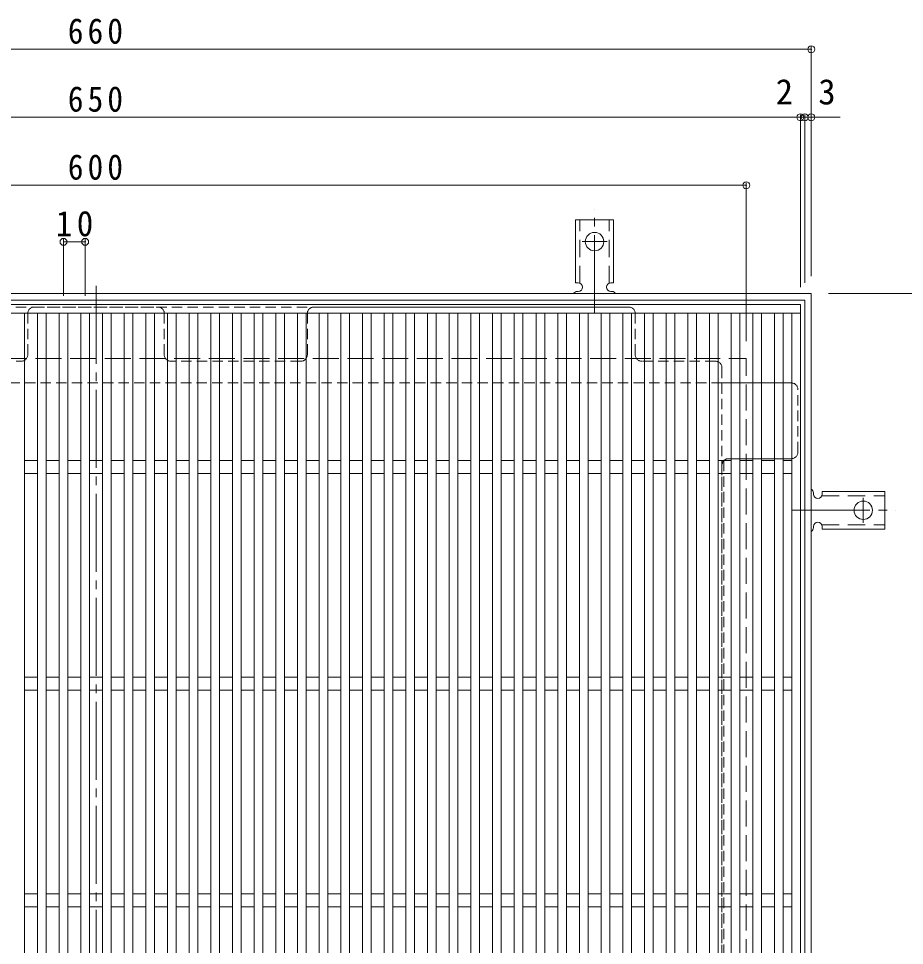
# Model space of a CAD drawing. Units: millimetres at full size, sheet at 1:4; details may follow other scales. Extents: x -950 to 1126, y -781 to 780.
# Drawn here: x -530.5 to -121.7, y 352.3 to 780.1 of the extents above; entities that cross this region are included whole.
import ezdxf
from ezdxf.enums import TextEntityAlignment as Align

# ---------------------------------------------------------------- set-up
doc = ezdxf.new("R2010")
doc.units = ezdxf.units.MM
doc.header["$LTSCALE"] = 4
doc.header["$PDMODE"] = 32
doc.header["$PDSIZE"] = 3.2
for name, pattern in [('CHAIN2', [12, 9, -1, 1, -1]), ('DASHED1', [1.8, 1.2, -0.6]), ('DASHED2', [3, 2, -1]), ('DASHED3', [4, 3, -1])]:
    doc.linetypes.add(name, pattern=pattern)
for name, color, linetype, lineweight in [('A-1_躯体', 2, 'Continuous', 9), ('A-2_仕上', 3, 'Continuous', 9), ('A-4_その他', 7, 'Continuous', 9), ('A-7_ハッチ', 2, 'Continuous', 9), ('A-A_ﾊｯﾁ-ﾜｸ', 3, 'Continuous', 9)]:
    doc.layers.add(name, color=color, linetype=linetype, lineweight=lineweight)
doc.styles.add('ＭＳ ゴシック', font='')
doc.styles.get('ＭＳ ゴシック').set_extended_font_data('MS Gothic')

msp = doc.modelspace()

# ---------------------------------------------------------------- linework, layer by layer
at = {"layer": 'A-1_躯体'}
for p, q in [((-824.713, 653.162), (-164.713, 653.162)), ((-164.713, 653.162), (-164.713, -6.838)), ((-821.713, 650.162), (-167.713, 650.162)), ((-167.713, 650.162), (-167.713, -3.838))]:
    msp.add_line(p, q, dxfattribs=at)
at = {"layer": 'A-1_躯体', "linetype": 'DASHED3'}
for p in [(-794.713, 623.161), (-194.713, 23.162)]:
    msp.add_line(p, (-194.713, 623.161), dxfattribs=at)
at = {"layer": 'A-2_仕上'}
for p, q in [((-169.713, 648.162), (-819.713, 648.162)), ((-169.713, -1.838), (-169.713, 648.162)), ((-169.713, 644.162), (-819.713, 644.162)), ((-527.713, 644.162), (-527.713, 2.162)), ((-521.713, 644.162), (-521.713, 2.162)), ((-517.713, 644.162), (-517.713, 2.162)), ((-511.713, 644.162), (-511.713, 2.162)), ((-507.713, 644.162), (-507.713, 2.162)), ((-501.713, 644.162), (-501.713, 2.162)), ((-497.713, 644.162), (-497.713, 2.162)), ((-491.713, 644.162), (-491.713, 2.162)), ((-487.713, 644.162), (-487.713, 2.162)), ((-481.713, 644.162), (-481.713, 2.162)), ((-477.713, 644.162), (-477.713, 2.162)), ((-471.713, 644.162), (-471.713, 2.162)), ((-467.713, 644.162), (-467.713, 2.162)), ((-461.713, 644.162), (-461.713, 2.162)), ((-457.713, 644.162), (-457.713, 2.162)), ((-451.713, 644.162), (-451.713, 2.162)), ((-447.713, 644.162), (-447.713, 2.162)), ((-441.713, 644.162), (-441.713, 2.162)), ((-437.713, 644.162), (-437.713, 2.162)), ((-431.713, 644.162), (-431.713, 2.162)), ((-427.713, 644.162), (-427.713, 2.162)), ((-421.713, 644.162), (-421.713, 2.162)), ((-417.713, 644.162), (-417.713, 2.162)), ((-411.713, 644.162), (-411.713, 2.162)), ((-407.713, 644.162), (-407.713, 2.162)), ((-401.713, 644.162), (-401.713, 2.162)), ((-397.713, 644.162), (-397.713, 2.162)), ((-391.713, 644.162), (-391.713, 2.162)), ((-387.713, 644.162), (-387.713, 2.162)), ((-381.713, 644.162), (-381.713, 2.162)), ((-377.713, 644.162), (-377.713, 2.162)), ((-371.713, 644.162), (-371.713, 2.162)), ((-367.713, 644.162), (-367.713, 2.162)), ((-361.713, 644.162), (-361.713, 2.162)), ((-357.713, 644.162), (-357.713, 2.162)), ((-351.713, 644.162), (-351.713, 2.162)), ((-347.713, 644.162), (-347.713, 2.162)), ((-341.713, 644.162), (-341.713, 3.163)), ((-337.713, 644.162), (-337.713, 7.163)), ((-331.713, 644.162), (-331.713, 13.163)), ((-327.713, 644.162), (-327.713, 17.163)), ((-321.713, 644.162), (-321.713, 23.163)), ((-317.713, 644.162), (-317.713, 27.163)), ((-311.713, 644.162), (-311.713, 33.163)), ((-307.713, 644.162), (-307.713, 37.163)), ((-301.713, 644.162), (-301.713, 43.163)), ((-297.713, 644.162), (-297.713, 47.163)), ((-291.713, 644.162), (-291.713, 53.163)), ((-287.713, 644.162), (-287.713, 57.163)), ((-281.713, 644.162), (-281.713, 63.163)), ((-277.713, 644.162), (-277.713, 67.163)), ((-271.713, 644.162), (-271.713, 73.163)), ((-267.713, 644.162), (-267.713, 77.163)), ((-261.713, 644.162), (-261.713, 83.163)), ((-257.713, 644.162), (-257.713, 87.163)), ((-251.713, 644.162), (-251.713, 93.163)), ((-247.713, 644.162), (-247.713, 97.163)), ((-241.713, 644.162), (-241.713, 103.163)), ((-237.713, 644.162), (-237.713, 107.163)), ((-231.713, 644.162), (-231.713, 113.163)), ((-227.713, 644.162), (-227.713, 117.163)), ((-221.713, 644.162), (-221.713, 123.163)), ((-217.713, 644.162), (-217.713, 127.163)), ((-211.713, 644.162), (-211.713, 133.163)), ((-207.713, 644.162), (-207.713, 137.163)), ((-201.713, 644.162), (-201.713, 143.163)), ((-197.713, 644.162), (-197.713, 147.163)), ((-191.713, 644.162), (-191.713, 153.163)), ((-187.713, 644.162), (-187.713, 157.163)), ((-181.713, 644.162), (-181.713, 163.163)), ((-177.713, 644.162), (-177.713, 167.163)), ((-173.713, 171.163), (-173.713, 644.162)), ((-521.713, 576.162), (-527.713, 576.162)), ((-511.713, 576.162), (-517.713, 576.162)), ((-501.713, 576.162), (-507.713, 576.162)), ((-491.713, 576.162), (-497.713, 576.162)), ((-481.713, 576.162), (-487.713, 576.162)), ((-471.713, 576.162), (-477.713, 576.162)), ((-461.713, 576.162), (-467.713, 576.162)), ((-451.713, 576.162), (-457.713, 576.162)), ((-441.713, 576.162), (-447.713, 576.162)), ((-431.713, 576.162), (-437.713, 576.162)), ((-421.713, 576.162), (-427.713, 576.162)), ((-411.713, 576.162), (-417.713, 576.162)), ((-401.713, 576.162), (-407.713, 576.162)), ((-391.713, 576.162), (-397.713, 576.162)), ((-381.713, 576.162), (-387.713, 576.162)), ((-371.713, 576.162), (-377.713, 576.162)), ((-361.713, 576.162), (-367.713, 576.162)), ((-351.713, 576.162), (-357.713, 576.162)), ((-341.713, 576.162), (-347.713, 576.162)), ((-331.713, 576.162), (-337.713, 576.162)), ((-321.713, 576.162), (-327.713, 576.162)), ((-311.713, 576.162), (-317.713, 576.162)), ((-301.713, 576.162), (-307.713, 576.162)), ((-291.713, 576.162), (-297.713, 576.162)), ((-281.713, 576.162), (-287.713, 576.162)), ((-271.713, 576.162), (-277.713, 576.162)), ((-261.713, 576.162), (-267.713, 576.162)), ((-251.713, 576.162), (-257.713, 576.162)), ((-241.713, 576.162), (-247.713, 576.162)), ((-231.713, 576.162), (-237.713, 576.162)), ((-221.713, 576.162), (-227.713, 576.162)), ((-211.713, 576.162), (-217.713, 576.162)), ((-201.713, 576.162), (-207.713, 576.162)), ((-191.713, 576.162), (-197.713, 576.162)), ((-181.713, 576.162), (-187.713, 576.162)), ((-173.713, 576.162), (-177.713, 576.162)), ((-521.713, 570.162), (-527.713, 570.162)), ((-511.713, 570.162), (-517.713, 570.162)), ((-501.713, 570.162), (-507.713, 570.162)), ((-491.713, 570.162), (-497.713, 570.162)), ((-481.713, 570.162), (-487.713, 570.162)), ((-471.713, 570.162), (-477.713, 570.162)), ((-461.713, 570.162), (-467.713, 570.162)), ((-451.713, 570.162), (-457.713, 570.162)), ((-441.713, 570.162), (-447.713, 570.162)), ((-431.713, 570.162), (-437.713, 570.162)), ((-421.713, 570.162), (-427.713, 570.162)), ((-411.713, 570.162), (-417.713, 570.162)), ((-401.713, 570.162), (-407.713, 570.162)), ((-391.713, 570.162), (-397.713, 570.162)), ((-381.713, 570.162), (-387.713, 570.162)), ((-371.713, 570.162), (-377.713, 570.162)), ((-361.713, 570.162), (-367.713, 570.162)), ((-351.713, 570.162), (-357.713, 570.162)), ((-341.713, 570.162), (-347.713, 570.162)), ((-331.713, 570.162), (-337.713, 570.162)), ((-321.713, 570.162), (-327.713, 570.162)), ((-311.713, 570.162), (-317.713, 570.162)), ((-301.713, 570.162), (-307.713, 570.162)), ((-291.713, 570.162), (-297.713, 570.162)), ((-281.713, 570.162), (-287.713, 570.162)), ((-271.713, 570.162), (-277.713, 570.162)), ((-261.713, 570.162), (-267.713, 570.162)), ((-251.713, 570.162), (-257.713, 570.162)), ((-241.713, 570.162), (-247.713, 570.162)), ((-231.713, 570.162), (-237.713, 570.162)), ((-221.713, 570.162), (-227.713, 570.162)), ((-211.713, 570.162), (-217.713, 570.162)), ((-201.713, 570.162), (-207.713, 570.162)), ((-191.713, 570.162), (-197.713, 570.162)), ((-181.713, 570.162), (-187.713, 570.162)), ((-173.713, 570.162), (-177.713, 570.162)), ((-521.713, 476.162), (-527.713, 476.162)), ((-511.713, 476.162), (-517.713, 476.162)), ((-501.713, 476.162), (-507.713, 476.162)), ((-491.713, 476.162), (-497.713, 476.162)), ((-481.713, 476.162), (-487.713, 476.162)), ((-471.713, 476.162), (-477.713, 476.162)), ((-461.713, 476.162), (-467.713, 476.162)), ((-451.713, 476.162), (-457.713, 476.162)), ((-441.713, 476.162), (-447.713, 476.162)), ((-431.713, 476.162), (-437.713, 476.162)), ((-421.713, 476.162), (-427.713, 476.162)), ((-411.713, 476.162), (-417.713, 476.162)), ((-401.713, 476.162), (-407.713, 476.162)), ((-391.713, 476.162), (-397.713, 476.162)), ((-381.713, 476.162), (-387.713, 476.162)), ((-371.713, 476.162), (-377.713, 476.162)), ((-361.713, 476.162), (-367.713, 476.162)), ((-351.713, 476.162), (-357.713, 476.162)), ((-341.713, 476.162), (-347.713, 476.162)), ((-331.713, 476.162), (-337.713, 476.162)), ((-321.713, 476.162), (-327.713, 476.162)), ((-311.713, 476.162), (-317.713, 476.162)), ((-301.713, 476.162), (-307.713, 476.162)), ((-291.713, 476.162), (-297.713, 476.162)), ((-281.713, 476.162), (-287.713, 476.162)), ((-271.713, 476.162), (-277.713, 476.162)), ((-261.713, 476.162), (-267.713, 476.162)), ((-251.713, 476.162), (-257.713, 476.162)), ((-241.713, 476.162), (-247.713, 476.162)), ((-231.713, 476.162), (-237.713, 476.162)), ((-221.713, 476.162), (-227.713, 476.162)), ((-211.713, 476.162), (-217.713, 476.162)), ((-201.713, 476.162), (-207.713, 476.162)), ((-191.713, 476.162), (-197.713, 476.162)), ((-181.713, 476.162), (-187.713, 476.162)), ((-173.713, 476.162), (-177.713, 476.162)), ((-521.713, 470.162), (-527.713, 470.162)), ((-511.713, 470.162), (-517.713, 470.162)), ((-501.713, 470.162), (-507.713, 470.162)), ((-491.713, 470.162), (-497.713, 470.162)), ((-481.713, 470.162), (-487.713, 470.162)), ((-471.713, 470.162), (-477.713, 470.162)), ((-461.713, 470.162), (-467.713, 470.162)), ((-451.713, 470.162), (-457.713, 470.162)), ((-441.713, 470.162), (-447.713, 470.162)), ((-431.713, 470.162), (-437.713, 470.162)), ((-421.713, 470.162), (-427.713, 470.162)), ((-411.713, 470.162), (-417.713, 470.162)), ((-401.713, 470.162), (-407.713, 470.162)), ((-391.713, 470.162), (-397.713, 470.162)), ((-381.713, 470.162), (-387.713, 470.162)), ((-371.713, 470.162), (-377.713, 470.162)), ((-361.713, 470.162), (-367.713, 470.162)), ((-351.713, 470.162), (-357.713, 470.162)), ((-341.713, 470.162), (-347.713, 470.162)), ((-331.713, 470.162), (-337.713, 470.162)), ((-321.713, 470.162), (-327.713, 470.162)), ((-311.713, 470.162), (-317.713, 470.162)), ((-301.713, 470.162), (-307.713, 470.162)), ((-291.713, 470.162), (-297.713, 470.162)), ((-281.713, 470.162), (-287.713, 470.162)), ((-271.713, 470.162), (-277.713, 470.162)), ((-261.713, 470.162), (-267.713, 470.162)), ((-251.713, 470.162), (-257.713, 470.162)), ((-241.713, 470.162), (-247.713, 470.162)), ((-231.713, 470.162), (-237.713, 470.162)), ((-221.713, 470.162), (-227.713, 470.162)), ((-211.713, 470.162), (-217.713, 470.162)), ((-201.713, 470.162), (-207.713, 470.162)), ((-191.713, 470.162), (-197.713, 470.162)), ((-181.713, 470.162), (-187.713, 470.162)), ((-173.713, 470.162), (-177.713, 470.162)), ((-521.713, 376.162), (-527.713, 376.162)), ((-511.713, 376.162), (-517.713, 376.162)), ((-501.713, 376.162), (-507.713, 376.162)), ((-491.713, 376.162), (-497.713, 376.162)), ((-481.713, 376.162), (-487.713, 376.162)), ((-471.713, 376.162), (-477.713, 376.162)), ((-461.713, 376.162), (-467.713, 376.162)), ((-451.713, 376.162), (-457.713, 376.162)), ((-441.713, 376.162), (-447.713, 376.162)), ((-431.713, 376.162), (-437.713, 376.162)), ((-421.713, 376.162), (-427.713, 376.162)), ((-411.713, 376.162), (-417.713, 376.162)), ((-401.713, 376.162), (-407.713, 376.162)), ((-391.713, 376.162), (-397.713, 376.162)), ((-381.713, 376.162), (-387.713, 376.162)), ((-371.713, 376.162), (-377.713, 376.162)), ((-361.713, 376.162), (-367.713, 376.162)), ((-351.713, 376.162), (-357.713, 376.162)), ((-341.713, 376.162), (-347.713, 376.162)), ((-331.713, 376.162), (-337.713, 376.162)), ((-321.713, 376.162), (-327.713, 376.162)), ((-311.713, 376.162), (-317.713, 376.162)), ((-301.713, 376.162), (-307.713, 376.162)), ((-291.713, 376.162), (-297.713, 376.162)), ((-281.713, 376.162), (-287.713, 376.162)), ((-271.713, 376.162), (-277.713, 376.162)), ((-261.713, 376.162), (-267.713, 376.162)), ((-251.713, 376.162), (-257.713, 376.162)), ((-241.713, 376.162), (-247.713, 376.162)), ((-231.713, 376.162), (-237.713, 376.162)), ((-221.713, 376.162), (-227.713, 376.162)), ((-211.713, 376.162), (-217.713, 376.162)), ((-201.713, 376.162), (-207.713, 376.162)), ((-191.713, 376.162), (-197.713, 376.162)), ((-181.713, 376.162), (-187.713, 376.162)), ((-173.713, 376.162), (-177.713, 376.162)), ((-521.713, 370.162), (-527.713, 370.162)), ((-511.713, 370.162), (-517.713, 370.162)), ((-501.713, 370.162), (-507.713, 370.162)), ((-491.713, 370.162), (-497.713, 370.162)), ((-481.713, 370.162), (-487.713, 370.162)), ((-471.713, 370.162), (-477.713, 370.162)), ((-461.713, 370.162), (-467.713, 370.162)), ((-451.713, 370.162), (-457.713, 370.162)), ((-441.713, 370.162), (-447.713, 370.162)), ((-431.713, 370.162), (-437.713, 370.162)), ((-421.713, 370.162), (-427.713, 370.162)), ((-411.713, 370.162), (-417.713, 370.162)), ((-401.713, 370.162), (-407.713, 370.162)), ((-391.713, 370.162), (-397.713, 370.162)), ((-381.713, 370.162), (-387.713, 370.162)), ((-371.713, 370.162), (-377.713, 370.162)), ((-361.713, 370.162), (-367.713, 370.162)), ((-351.713, 370.162), (-357.713, 370.162)), ((-341.713, 370.162), (-347.713, 370.162)), ((-331.713, 370.162), (-337.713, 370.162)), ((-321.713, 370.162), (-327.713, 370.162)), ((-311.713, 370.162), (-317.713, 370.162)), ((-301.713, 370.162), (-307.713, 370.162)), ((-291.713, 370.162), (-297.713, 370.162)), ((-281.713, 370.162), (-287.713, 370.162)), ((-271.713, 370.162), (-277.713, 370.162)), ((-261.713, 370.162), (-267.713, 370.162)), ((-251.713, 370.162), (-257.713, 370.162)), ((-241.713, 370.162), (-247.713, 370.162)), ((-231.713, 370.162), (-237.713, 370.162)), ((-221.713, 370.162), (-227.713, 370.162)), ((-211.713, 370.162), (-217.713, 370.162)), ((-201.713, 370.162), (-207.713, 370.162)), ((-191.713, 370.162), (-197.713, 370.162)), ((-181.713, 370.162), (-187.713, 370.162)), ((-173.713, 370.162), (-177.713, 370.162))]:
    msp.add_line(p, q, dxfattribs=at)
at = {"layer": 'A-4_その他'}
for p, q in [((-824.713, 765.939), (-164.713, 765.939)), ((-164.713, 767.139), (-164.713, 661.162)), ((-819.713, 734.551), (-169.713, 734.551)), ((-169.713, 735.751), (-169.713, 656.162)), ((-169.713, 734.551), (-167.713, 734.551)), ((-167.713, 735.751), (-167.713, 658.162)), ((-167.713, 734.551), (-151.39, 734.551)), ((-794.713, 703.162), (-194.713, 703.162)), ((-194.713, 704.362), (-194.713, 631.161)), ((-509.713, 678.268), (-509.713, 652.162)), ((-499.713, 677.068), (-509.713, 677.068)), ((-499.713, 678.268), (-499.713, 652.162)), ((-86.136, 653.162), (-156.713, 653.162))]:
    msp.add_line(p, q, dxfattribs=at)
for p in [(-164.713, 765.939), (-169.713, 734.551), (-167.713, 734.551), (-164.713, 734.551), (-194.713, 703.162), (-509.713, 677.068), (-499.713, 677.068)]:
    msp.add_point(p, dxfattribs=at)
at = {"layer": 'A-7_ハッチ', "linetype": 'CHAIN2'}
msp.add_line((-494.713, 656.759), (-494.713, -10.435), dxfattribs=at)
at = {"layer": 'A-7_ハッチ', "linetype": 'DASHED1'}
for p, q in [((-523.213, 646.966), (-466.213, 646.966)), ((-248.914, 646.966), (-394.213, 646.966)), ((-526.213, 624.966), (-526.213, 643.966)), ((-463.213, 624.966), (-463.213, 643.966)), ((-397.213, 624.966), (-397.213, 643.966)), ((-245.914, 624.966), (-245.914, 643.966)), ((-589.213, 621.966), (-529.213, 621.966)), ((-400.213, 621.966), (-460.213, 621.966)), ((-208.913, 621.966), (-242.914, 621.966)), ((-205.913, 138.963), (-205.913, 618.966)), ((-815.516, 611.966), (-173.909, 611.966)), ((-170.909, 579.965), (-170.909, 608.966)), ((-205.113, 576.009), (-205.113, 341.623)), ((-202.913, 576.965), (-173.909, 576.965))]:
    msp.add_line(p, q, dxfattribs=at)
for centre, start, end in [((-523.213, 643.966), 90, 180), ((-466.213, 643.966), 0, 90), ((-394.213, 643.966), 90, 180), ((-248.914, 643.966), 0, 90), ((-529.213, 624.966), 270, 0), ((-460.213, 624.966), 180, 270), ((-400.213, 624.966), 270, 0), ((-242.914, 624.966), 180, 270), ((-208.913, 618.966), 0, 90), ((-173.909, 608.966), 0, 90), ((-173.909, 579.965), 270, 0), ((-202.913, 573.965), 90, 180)]:
    msp.add_arc(centre, 3, start, end, dxfattribs=at)
at = {"layer": 'A-A_ﾊｯﾁ-ﾜｸ', "color": 7, "linetype": 'CHAIN2'}
for p, q in [((-264.713, 644.161), (-264.713, 692.162)), ((-258.937, 677.162), (-270.489, 677.162)), ((-140.713, 558.938), (-140.713, 547.386)), ((-173.714, 553.162), (-125.713, 553.162))]:
    msp.add_line(p, q, dxfattribs=at)
at = {"layer": 'A-A_ﾊｯﾁ-ﾜｸ'}
for p, q in [((-273.463, 658.162), (-273.463, 687.162)), ((-273.463, 687.162), (-255.963, 687.162)), ((-255.963, 658.162), (-255.963, 687.162)), ((-273.463, 658.162), (-272.213, 658.162)), ((-255.963, 658.162), (-257.213, 658.162)), ((-272.208, 654.162), (-272.721, 654.162)), ((-256.713, 654.162), (-257.213, 654.162)), ((-163.713, 561.162), (-163.713, 560.662)), ((-159.713, 561.912), (-159.713, 560.662)), ((-159.713, 561.912), (-130.713, 561.912)), ((-130.713, 544.412), (-130.713, 561.912)), ((-163.713, 545.667), (-163.713, 545.154)), ((-159.713, 544.412), (-159.713, 545.662)), ((-159.713, 544.412), (-130.713, 544.412))]:
    msp.add_line(p, q, dxfattribs=at)
at = {"layer": 'A-A_ﾊｯﾁ-ﾜｸ', "linetype": 'DASHED2'}
for p, q in [((-271.463, 658.016), (-271.463, 687.162)), ((-257.963, 658.016), (-257.963, 687.162)), ((-159.859, 559.912), (-130.713, 559.912)), ((-159.859, 546.412), (-130.713, 546.412))]:
    msp.add_line(p, q, dxfattribs=at)
at = {"layer": 'A-A_ﾊｯﾁ-ﾜｸ', "color": 2, "linetype": 'DASHED1'}
for p, q in [((-740.512, 646.966), (-248.914, 646.966)), ((-245.914, 624.966), (-245.914, 643.966)), ((-208.913, 621.966), (-242.914, 621.966)), ((-205.913, 618.966), (-205.913, 611.966)), ((-173.909, 611.966), (-205.913, 611.966)), ((-170.909, 579.965), (-170.909, 608.966)), ((-205.913, 574.129), (-205.913, 343.663)), ((-173.909, 576.965), (-202.917, 576.965))]:
    msp.add_line(p, q, dxfattribs=at)
at = {"layer": 'A-A_ﾊｯﾁ-ﾜｸ'}
for centre in [(-264.713, 677.162), (-140.713, 553.162)]:
    msp.add_circle(centre, 4.25, dxfattribs=at)
for centre, start, end in [((-272.213, 656.162), 270.13329, 90), ((-257.213, 656.162), 90, 270), ((-272.713, 652.162), 90.24162, 150.00072), ((-256.713, 652.162), 29.99951, 89.72403), ((-165.713, 561.162), 0.27597, 60.00049), ((-161.713, 560.662), 180, 0), ((-161.713, 545.662), 0, 179.86671), ((-165.713, 545.162), 299.99928, 359.75838)]:
    msp.add_arc(centre, 2, start, end, dxfattribs=at)
at = {"layer": 'A-A_ﾊｯﾁ-ﾜｸ', "color": 2, "linetype": 'DASHED1'}
for centre, start, end in [((-248.914, 643.966), 0, 90), ((-242.914, 624.966), 180, 270), ((-208.913, 618.966), 0, 90), ((-173.909, 608.966), 0, 90), ((-173.909, 579.965), 270, 0), ((-202.917, 573.965), 90, 176.85666)]:
    msp.add_arc(centre, 3, start, end, dxfattribs=at)

# ---------------------------------------------------------------- texts
at = {"layer": 'A-4_その他', "color": 2, "style": 'ＭＳ ゴシック'}
for s, p in [('2', (-181.114, 736.951)), ('3', (-161.461, 736.951))]:
    msp.add_text(s, height=11.73, dxfattribs=at).set_placement(p, align=Align.BOTTOM_LEFT)
at = {"layer": 'A-4_その他', "color": 2, "char_height": 11.73, "attachment_point": 7, "style": 'ＭＳ ゴシック'}
for s, insert in [('\\T1.27;\\W0.9;660', (-507.713, 768.339)), ('\\T1.27;\\W0.9;650', (-507.713, 736.951)), ('\\T1.27;\\W0.9;600', (-507.713, 705.562)), ('\\T1.27;\\W0.95;10', (-513.213, 679.468))]:
    msp.add_mtext(s, dxfattribs=dict(at, insert=insert))

doc.saveas('drawing.dxf')
